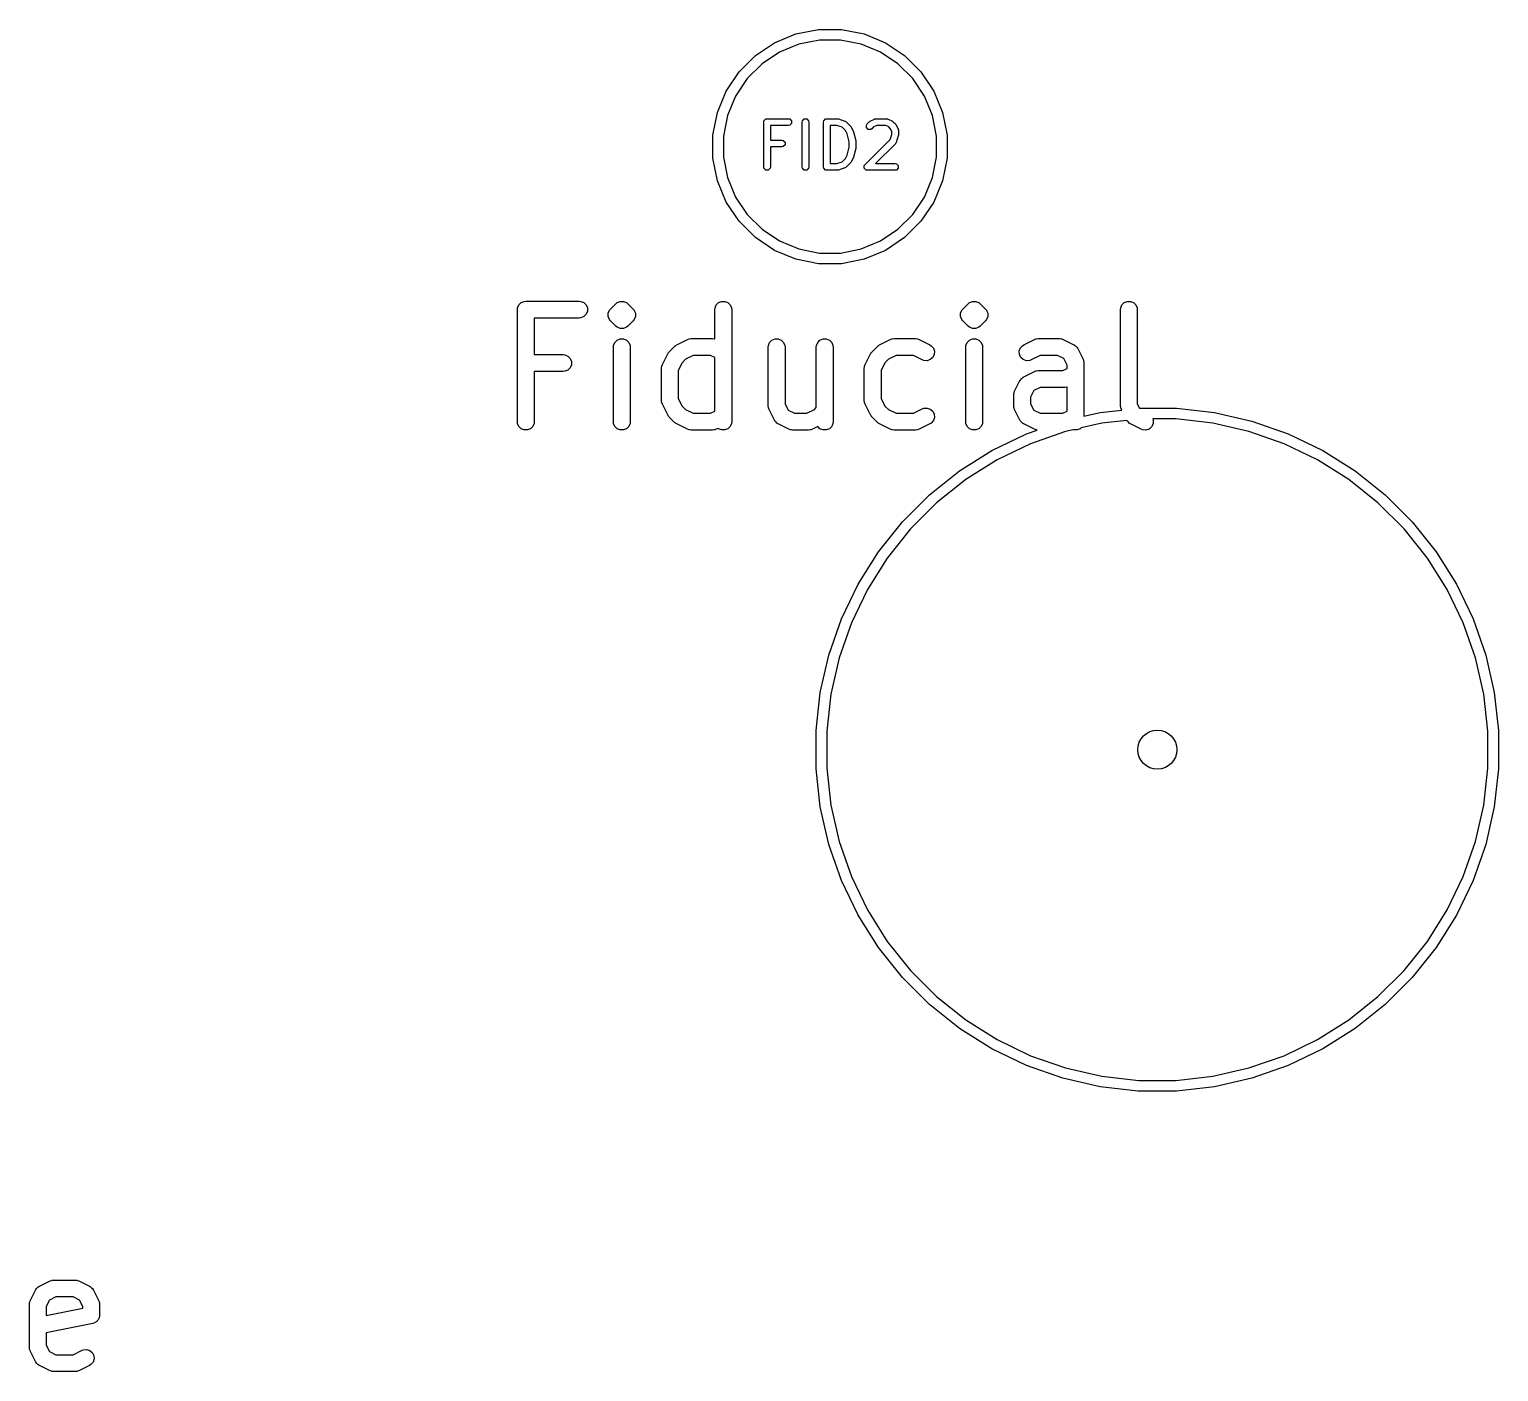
# Model space of a CAD drawing. Header units: inches. Extents: x -2.17 to 1.75, y 0.02 to 2.82.
# Drawn here: x 1.214 to 1.73, y 0.407 to 0.878 of the extents above; entities that cross this region are included whole.
import ezdxf

# ---------------------------------------------------------------- set-up
doc = ezdxf.new("R2010")
doc.units = ezdxf.units.IN
doc.header["$MEASUREMENT"] = 0
doc.layers.add('BLACK', color=250, linetype='CONTINUOUS')

msp = doc.modelspace()

# ---------------------------------------------------------------- linework, layer by layer
at = {"layer": 'BLACK', "linetype": 'CONTINUOUS'}
for p, q in [((1.48304, 0.87637), (1.49099, 0.87795)), ((1.49099, 0.87795), (1.49909, 0.87795)), ((1.49909, 0.87795), (1.50704, 0.87637)), ((1.46881, 0.86877), (1.47555, 0.87327)), ((1.47555, 0.87327), (1.48304, 0.87637)), ((1.48413, 0.87278), (1.47732, 0.86996)), ((1.49136, 0.87421), (1.48413, 0.87278)), ((1.49872, 0.87421), (1.49136, 0.87421)), ((1.50595, 0.87278), (1.49872, 0.87421)), ((1.51276, 0.86996), (1.50595, 0.87278)), ((1.50704, 0.87637), (1.51453, 0.87327)), ((1.51453, 0.87327), (1.52126, 0.86877)), ((1.46308, 0.86304), (1.46881, 0.86877)), ((1.47732, 0.86996), (1.4712, 0.86586)), ((1.51888, 0.86586), (1.51276, 0.86996)), ((1.52126, 0.86877), (1.52699, 0.86304)), ((1.45858, 0.8563), (1.46308, 0.86304)), ((1.4712, 0.86586), (1.46599, 0.86065)), ((1.52409, 0.86065), (1.51888, 0.86586)), ((1.52699, 0.86304), (1.5315, 0.8563)), ((1.46599, 0.86065), (1.46189, 0.85453)), ((1.52818, 0.85453), (1.52409, 0.86065)), ((1.45548, 0.84881), (1.45858, 0.8563)), ((1.46189, 0.85453), (1.45908, 0.84772)), ((1.531, 0.84772), (1.52818, 0.85453)), ((1.5315, 0.8563), (1.5346, 0.84881)), ((1.4539, 0.84086), (1.45548, 0.84881)), ((1.45908, 0.84772), (1.45764, 0.84049)), ((1.47183, 0.84585), (1.47247, 0.84649)), ((1.47247, 0.84649), (1.47292, 0.84658)), ((1.47292, 0.84658), (1.48042, 0.84658)), ((1.48042, 0.84658), (1.48087, 0.84649)), ((1.48087, 0.84649), (1.48151, 0.84585)), ((1.48532, 0.84585), (1.48596, 0.84649)), ((1.48596, 0.84649), (1.48687, 0.84649)), ((1.48687, 0.84649), (1.48751, 0.84585)), ((1.49282, 0.84585), (1.49346, 0.84649)), ((1.49346, 0.84649), (1.49391, 0.84658)), ((1.49391, 0.84658), (1.49766, 0.84658)), ((1.49766, 0.84658), (1.49785, 0.84654)), ((1.49785, 0.84654), (1.49804, 0.84652)), ((1.49804, 0.84652), (1.50029, 0.84577)), ((1.50913, 0.8457), (1.51063, 0.84645)), ((1.51063, 0.84645), (1.51069, 0.84647)), ((1.51069, 0.84647), (1.51071, 0.84649)), ((1.51071, 0.84649), (1.5109, 0.84652)), ((1.5109, 0.84652), (1.51108, 0.84657)), ((1.51108, 0.84657), (1.5111, 0.84657)), ((1.5111, 0.84657), (1.51116, 0.84658)), ((1.51116, 0.84658), (1.51491, 0.84658)), ((1.51491, 0.84658), (1.51497, 0.84657)), ((1.51497, 0.84657), (1.515, 0.84657)), ((1.515, 0.84657), (1.51518, 0.84652)), ((1.51518, 0.84652), (1.51536, 0.84649)), ((1.51536, 0.84649), (1.51538, 0.84647)), ((1.51538, 0.84647), (1.51544, 0.84645)), ((1.51544, 0.84645), (1.51694, 0.8457)), ((1.53244, 0.84049), (1.531, 0.84772)), ((1.5346, 0.84881), (1.53618, 0.84086)), ((1.47174, 0.8454), (1.47183, 0.84585)), ((1.47174, 0.82965), (1.47174, 0.8454)), ((1.48042, 0.84422), (1.4741, 0.84422)), ((1.4741, 0.84422), (1.4741, 0.83908)), ((1.48087, 0.84431), (1.48042, 0.84422)), ((1.48151, 0.84494), (1.48087, 0.84431)), ((1.48151, 0.84585), (1.48151, 0.84494)), ((1.48523, 0.8454), (1.48532, 0.84585)), ((1.48523, 0.82965), (1.48523, 0.8454)), ((1.48751, 0.84585), (1.4876, 0.8454)), ((1.4876, 0.8454), (1.4876, 0.82965)), ((1.49273, 0.8454), (1.49282, 0.84585)), ((1.49273, 0.82965), (1.49273, 0.8454)), ((1.49747, 0.84422), (1.4951, 0.84422)), ((1.4951, 0.84422), (1.4951, 0.83083)), ((1.49928, 0.84361), (1.49747, 0.84422)), ((1.50044, 0.84245), (1.49928, 0.84361)), ((1.50029, 0.84577), (1.50034, 0.84574)), ((1.50034, 0.84574), (1.50037, 0.84574)), ((1.50037, 0.84574), (1.50052, 0.84563)), ((1.50105, 0.84123), (1.50044, 0.84245)), ((1.50052, 0.84563), (1.50069, 0.84554)), ((1.50069, 0.84554), (1.5007, 0.84551)), ((1.5007, 0.84551), (1.50075, 0.84548)), ((1.50075, 0.84548), (1.50225, 0.84398)), ((1.50173, 0.8385), (1.50105, 0.84123)), ((1.50225, 0.84398), (1.50235, 0.84382)), ((1.50235, 0.84382), (1.50247, 0.84368)), ((1.50247, 0.84368), (1.50322, 0.84218)), ((1.50322, 0.84218), (1.50325, 0.84205)), ((1.50325, 0.84205), (1.50331, 0.84193)), ((1.50331, 0.84193), (1.50406, 0.83893)), ((1.50782, 0.84435), (1.50808, 0.84473)), ((1.50782, 0.84344), (1.50782, 0.84435)), ((1.50846, 0.84281), (1.50782, 0.84344)), ((1.50808, 0.84473), (1.50883, 0.84548)), ((1.50936, 0.84281), (1.50846, 0.84281)), ((1.50883, 0.84548), (1.50898, 0.84559)), ((1.50898, 0.84559), (1.50913, 0.8457)), ((1.50975, 0.84306), (1.50936, 0.84281)), ((1.51036, 0.84368), (1.50975, 0.84306)), ((1.51144, 0.84422), (1.51036, 0.84368)), ((1.51463, 0.84422), (1.51144, 0.84422)), ((1.51571, 0.84368), (1.51463, 0.84422)), ((1.51619, 0.8432), (1.51571, 0.84368)), ((1.51673, 0.84212), (1.51619, 0.8432)), ((1.51673, 0.84109), (1.51673, 0.84212)), ((1.51694, 0.8457), (1.51709, 0.84559)), ((1.51709, 0.84559), (1.51725, 0.84548)), ((1.51725, 0.84548), (1.518, 0.84473)), ((1.518, 0.84473), (1.5181, 0.84457)), ((1.5181, 0.84457), (1.51822, 0.84442)), ((1.51822, 0.84442), (1.51897, 0.84293)), ((1.51897, 0.84293), (1.51898, 0.84287)), ((1.51898, 0.84287), (1.519, 0.84285)), ((1.519, 0.84285), (1.51904, 0.84266)), ((1.51904, 0.84266), (1.51909, 0.84248)), ((1.51909, 0.84248), (1.51908, 0.84245)), ((1.51908, 0.84245), (1.51909, 0.8424)), ((1.51909, 0.8424), (1.51909, 0.8409)), ((1.4539, 0.84049), (1.4539, 0.84086)), ((1.4539, 0.83276), (1.4539, 0.84049)), ((1.45764, 0.84049), (1.45764, 0.83313)), ((1.4741, 0.83908), (1.47817, 0.83908)), ((1.47817, 0.83672), (1.4741, 0.83672)), ((1.4741, 0.83672), (1.4741, 0.82965)), ((1.47817, 0.83908), (1.47862, 0.83899)), ((1.47862, 0.83681), (1.47817, 0.83672)), ((1.47862, 0.83899), (1.47926, 0.83835)), ((1.47926, 0.83745), (1.47862, 0.83681)), ((1.47926, 0.83835), (1.47926, 0.83745)), ((1.50105, 0.83381), (1.50173, 0.83654)), ((1.50173, 0.83654), (1.50173, 0.8385)), ((1.50406, 0.83611), (1.50331, 0.83311)), ((1.50406, 0.83893), (1.50407, 0.83879)), ((1.50407, 0.83626), (1.50406, 0.83611)), ((1.50407, 0.83879), (1.50409, 0.83865)), ((1.50409, 0.8364), (1.50407, 0.83626)), ((1.50409, 0.83865), (1.50409, 0.8364)), ((1.50733, 0.83048), (1.51613, 0.83929)), ((1.518, 0.83781), (1.51101, 0.83083)), ((1.51613, 0.83929), (1.51673, 0.84109)), ((1.51803, 0.83786), (1.518, 0.83781)), ((1.51805, 0.83787), (1.51803, 0.83786)), ((1.51815, 0.83804), (1.51805, 0.83787)), ((1.51825, 0.8382), (1.51815, 0.83804)), ((1.51828, 0.83827), (1.51825, 0.83822)), ((1.51825, 0.83822), (1.51825, 0.8382)), ((1.51903, 0.84052), (1.51828, 0.83827)), ((1.51906, 0.84071), (1.51903, 0.84052)), ((1.51909, 0.8409), (1.51906, 0.84071)), ((1.53244, 0.83313), (1.53244, 0.84049)), ((1.53618, 0.84086), (1.53618, 0.83276)), ((1.45548, 0.82481), (1.4539, 0.83276)), ((1.45764, 0.83313), (1.45908, 0.8259)), ((1.49747, 0.83083), (1.49928, 0.83143)), ((1.49928, 0.83143), (1.50044, 0.8326)), ((1.50044, 0.8326), (1.50105, 0.83381)), ((1.50225, 0.83106), (1.50075, 0.82956)), ((1.50235, 0.83122), (1.50225, 0.83106)), ((1.50247, 0.83137), (1.50235, 0.83122)), ((1.50322, 0.83287), (1.50247, 0.83137)), ((1.50325, 0.83299), (1.50322, 0.83287)), ((1.50331, 0.83311), (1.50325, 0.83299)), ((1.531, 0.8259), (1.53244, 0.83313)), ((1.53618, 0.83276), (1.5346, 0.82481)), ((1.45908, 0.8259), (1.46189, 0.81909)), ((1.47183, 0.8292), (1.47174, 0.82965)), ((1.47247, 0.82856), (1.47183, 0.8292)), ((1.47337, 0.82856), (1.47247, 0.82856)), ((1.47401, 0.8292), (1.47337, 0.82856)), ((1.4741, 0.82965), (1.47401, 0.8292)), ((1.48532, 0.8292), (1.48523, 0.82965)), ((1.48596, 0.82856), (1.48532, 0.8292)), ((1.48687, 0.82856), (1.48596, 0.82856)), ((1.48751, 0.8292), (1.48687, 0.82856)), ((1.4876, 0.82965), (1.48751, 0.8292)), ((1.49282, 0.8292), (1.49273, 0.82965)), ((1.49346, 0.82856), (1.49282, 0.8292)), ((1.49282, 0.8292), (1.49282, 0.8292)), ((1.49391, 0.82847), (1.49346, 0.82856)), ((1.49766, 0.82847), (1.49391, 0.82847)), ((1.4951, 0.83083), (1.49747, 0.83083)), ((1.49785, 0.8285), (1.49766, 0.82847)), ((1.49804, 0.82853), (1.49785, 0.8285)), ((1.50029, 0.82928), (1.49804, 0.82853)), ((1.50034, 0.82931), (1.50029, 0.82928)), ((1.50037, 0.82931), (1.50034, 0.82931)), ((1.50052, 0.82941), (1.50037, 0.82931)), ((1.50069, 0.82951), (1.50052, 0.82941)), ((1.5007, 0.82953), (1.50069, 0.82951)), ((1.50075, 0.82956), (1.5007, 0.82953)), ((1.50707, 0.8301), (1.50733, 0.83048)), ((1.50707, 0.8292), (1.50707, 0.8301)), ((1.50707, 0.8301), (1.50707, 0.8301)), ((1.50771, 0.82856), (1.50707, 0.8292)), ((1.50816, 0.82847), (1.50771, 0.82856)), ((1.51791, 0.82847), (1.50816, 0.82847)), ((1.51101, 0.83083), (1.51791, 0.83083)), ((1.51791, 0.83083), (1.51836, 0.83074)), ((1.51836, 0.82856), (1.51791, 0.82847)), ((1.51836, 0.83074), (1.519, 0.8301)), ((1.519, 0.8292), (1.51836, 0.82856)), ((1.519, 0.8301), (1.519, 0.8292)), ((1.52818, 0.81909), (1.531, 0.8259)), ((1.45858, 0.81732), (1.45548, 0.82481)), ((1.5346, 0.82481), (1.5315, 0.81732)), ((1.46308, 0.81059), (1.45858, 0.81732)), ((1.46189, 0.81909), (1.46599, 0.81297)), ((1.52409, 0.81297), (1.52818, 0.81909)), ((1.5315, 0.81732), (1.52699, 0.81059)), ((1.46881, 0.80486), (1.46308, 0.81059)), ((1.46599, 0.81297), (1.4712, 0.80776)), ((1.51888, 0.80776), (1.52409, 0.81297)), ((1.52699, 0.81059), (1.52126, 0.80486)), ((1.4712, 0.80776), (1.47732, 0.80367)), ((1.51276, 0.80367), (1.51888, 0.80776)), ((1.47555, 0.80035), (1.46881, 0.80486)), ((1.48304, 0.79725), (1.47555, 0.80035)), ((1.47732, 0.80367), (1.48413, 0.80085)), ((1.48413, 0.80085), (1.49136, 0.79941)), ((1.49872, 0.79941), (1.50595, 0.80085)), ((1.50595, 0.80085), (1.51276, 0.80367)), ((1.51453, 0.80035), (1.50704, 0.79725)), ((1.52126, 0.80486), (1.51453, 0.80035)), ((1.49099, 0.79567), (1.48304, 0.79725)), ((1.49909, 0.79567), (1.49099, 0.79567)), ((1.49136, 0.79941), (1.49872, 0.79941)), ((1.50704, 0.79725), (1.49909, 0.79567)), ((1.38522, 0.77953), (1.38528, 0.78011)), ((1.38522, 0.74016), (1.38522, 0.77953)), ((1.38528, 0.78011), (1.38572, 0.78118)), ((1.38572, 0.78118), (1.38654, 0.78199)), ((1.38654, 0.78199), (1.3876, 0.78243)), ((1.3876, 0.78243), (1.38818, 0.78249)), ((1.38818, 0.78249), (1.40693, 0.78249)), ((1.40693, 0.78249), (1.4075, 0.78243)), ((1.4075, 0.78243), (1.40857, 0.78199)), ((1.40857, 0.78199), (1.40938, 0.78118)), ((1.40938, 0.78118), (1.40982, 0.78011)), ((1.40982, 0.78011), (1.40982, 0.77896)), ((1.41715, 0.77824), (1.41759, 0.7793)), ((1.41759, 0.7793), (1.41796, 0.77975)), ((1.41796, 0.77975), (1.41984, 0.78162)), ((1.41984, 0.78162), (1.42028, 0.78199)), ((1.42028, 0.78199), (1.42135, 0.78243)), ((1.42135, 0.78243), (1.4225, 0.78243)), ((1.4225, 0.78243), (1.4225, 0.78243)), ((1.4225, 0.78243), (1.42356, 0.78199)), ((1.42356, 0.78199), (1.42401, 0.78162)), ((1.42401, 0.78162), (1.42589, 0.77975)), ((1.42589, 0.77975), (1.42625, 0.7793)), ((1.42625, 0.7793), (1.42639, 0.77896)), ((1.45459, 0.77953), (1.45465, 0.78011)), ((1.45459, 0.76925), (1.45459, 0.77953)), ((1.45465, 0.78011), (1.45509, 0.78118)), ((1.45509, 0.78118), (1.4559, 0.78199)), ((1.4559, 0.78199), (1.45697, 0.78243)), ((1.45697, 0.78243), (1.45812, 0.78243)), ((1.45812, 0.78243), (1.45918, 0.78199)), ((1.45918, 0.78199), (1.46, 0.78118)), ((1.46, 0.78118), (1.46044, 0.78011)), ((1.46044, 0.78011), (1.4605, 0.77953)), ((1.4605, 0.77953), (1.4605, 0.74016)), ((1.54089, 0.77824), (1.54133, 0.7793)), ((1.54133, 0.7793), (1.5417, 0.77975)), ((1.5417, 0.77975), (1.54357, 0.78162)), ((1.54357, 0.78162), (1.54402, 0.78199)), ((1.54402, 0.78199), (1.54508, 0.78243)), ((1.54508, 0.78243), (1.54623, 0.78243)), ((1.54623, 0.78243), (1.54623, 0.78243)), ((1.54623, 0.78243), (1.5473, 0.78199)), ((1.5473, 0.78199), (1.54775, 0.78162)), ((1.54775, 0.78162), (1.54962, 0.77975)), ((1.54962, 0.77975), (1.54999, 0.7793)), ((1.54999, 0.7793), (1.55013, 0.77896)), ((1.59707, 0.77953), (1.59713, 0.78011)), ((1.59707, 0.74579), (1.59707, 0.77953)), ((1.59713, 0.78011), (1.59757, 0.78118)), ((1.59757, 0.78118), (1.59839, 0.78199)), ((1.59839, 0.78199), (1.59945, 0.78243)), ((1.59945, 0.78243), (1.6006, 0.78243)), ((1.6006, 0.78243), (1.60167, 0.78199)), ((1.60167, 0.78199), (1.60248, 0.78118)), ((1.60248, 0.78118), (1.60292, 0.78011)), ((1.60292, 0.78011), (1.60298, 0.77953)), ((1.60298, 0.77953), (1.60298, 0.74649)), ((1.40693, 0.77658), (1.39113, 0.77658)), ((1.39113, 0.77658), (1.39113, 0.76374)), ((1.4075, 0.77664), (1.40693, 0.77658)), ((1.40857, 0.77708), (1.4075, 0.77664)), ((1.40938, 0.77789), (1.40857, 0.77708)), ((1.40982, 0.77896), (1.40938, 0.77789)), ((1.41715, 0.77708), (1.41715, 0.77824)), ((1.41759, 0.77602), (1.41715, 0.77708)), ((1.41796, 0.77557), (1.41759, 0.77602)), ((1.41984, 0.7737), (1.41796, 0.77557)), ((1.42589, 0.77557), (1.42401, 0.7737)), ((1.42625, 0.77602), (1.42589, 0.77557)), ((1.42669, 0.77708), (1.42625, 0.77602)), ((1.42639, 0.77896), (1.42669, 0.77824)), ((1.42669, 0.77824), (1.42669, 0.77708)), ((1.54089, 0.77708), (1.54089, 0.77824)), ((1.54133, 0.77602), (1.54089, 0.77708)), ((1.5417, 0.77557), (1.54133, 0.77602)), ((1.54357, 0.7737), (1.5417, 0.77557)), ((1.54962, 0.77557), (1.54775, 0.7737)), ((1.54999, 0.77602), (1.54962, 0.77557)), ((1.55043, 0.77708), (1.54999, 0.77602)), ((1.55013, 0.77896), (1.55043, 0.77824)), ((1.55043, 0.77824), (1.55043, 0.77708)), ((1.42028, 0.77333), (1.41984, 0.7737)), ((1.42135, 0.77289), (1.42028, 0.77333)), ((1.42028, 0.76887), (1.42135, 0.76931)), ((1.4225, 0.77289), (1.42135, 0.77289)), ((1.42135, 0.77289), (1.42135, 0.77289)), ((1.42135, 0.76931), (1.4225, 0.76931)), ((1.42356, 0.77333), (1.4225, 0.77289)), ((1.4225, 0.77289), (1.4225, 0.77289)), ((1.4225, 0.76931), (1.42356, 0.76887)), ((1.42401, 0.7737), (1.42356, 0.77333)), ((1.44123, 0.76718), (1.44497, 0.76905)), ((1.44497, 0.76905), (1.44552, 0.76926)), ((1.44552, 0.76926), (1.44562, 0.76927)), ((1.44562, 0.76927), (1.44572, 0.76931)), ((1.44572, 0.76931), (1.4463, 0.76936)), ((1.4463, 0.76936), (1.45379, 0.76936)), ((1.45379, 0.76936), (1.45437, 0.76931)), ((1.45437, 0.76931), (1.45447, 0.76927)), ((1.45447, 0.76927), (1.45457, 0.76926)), ((1.45457, 0.76926), (1.45459, 0.76925)), ((1.47465, 0.76887), (1.47572, 0.76931)), ((1.47572, 0.76931), (1.47687, 0.76931)), ((1.47687, 0.76931), (1.47793, 0.76887)), ((1.49152, 0.76887), (1.49259, 0.76931)), ((1.49259, 0.76931), (1.49374, 0.76931)), ((1.49374, 0.76931), (1.49481, 0.76887)), ((1.51247, 0.76718), (1.51622, 0.76905)), ((1.51622, 0.76905), (1.51676, 0.76926)), ((1.51676, 0.76926), (1.51686, 0.76927)), ((1.51686, 0.76927), (1.51696, 0.76931)), ((1.51696, 0.76931), (1.51754, 0.76936)), ((1.51754, 0.76936), (1.52504, 0.76936)), ((1.52504, 0.76936), (1.52561, 0.76931)), ((1.52561, 0.76931), (1.52571, 0.76927)), ((1.52571, 0.76927), (1.52582, 0.76926)), ((1.52582, 0.76926), (1.52636, 0.76905)), ((1.52636, 0.76905), (1.53011, 0.76718)), ((1.54402, 0.77333), (1.54357, 0.7737)), ((1.54508, 0.77289), (1.54402, 0.77333)), ((1.54402, 0.76887), (1.54508, 0.76931)), ((1.54623, 0.77289), (1.54508, 0.77289)), ((1.54508, 0.77289), (1.54508, 0.77289)), ((1.54508, 0.76931), (1.54623, 0.76931)), ((1.5473, 0.77333), (1.54623, 0.77289)), ((1.54623, 0.77289), (1.54623, 0.77289)), ((1.54623, 0.76931), (1.5473, 0.76887)), ((1.54775, 0.7737), (1.5473, 0.77333)), ((1.56309, 0.76718), (1.56683, 0.76905)), ((1.56683, 0.76905), (1.56738, 0.76926)), ((1.56738, 0.76926), (1.56748, 0.76927)), ((1.56748, 0.76927), (1.56758, 0.76931)), ((1.56758, 0.76931), (1.56816, 0.76936)), ((1.56816, 0.76936), (1.57565, 0.76936)), ((1.57565, 0.76936), (1.57623, 0.76931)), ((1.57623, 0.76931), (1.57633, 0.76927)), ((1.57633, 0.76927), (1.57643, 0.76926)), ((1.57643, 0.76926), (1.57697, 0.76905)), ((1.57697, 0.76905), (1.58072, 0.76718)), ((1.41897, 0.76641), (1.41903, 0.76699)), ((1.41897, 0.74016), (1.41897, 0.76641)), ((1.41903, 0.76699), (1.41947, 0.76805)), ((1.41947, 0.76805), (1.42028, 0.76887)), ((1.42356, 0.76887), (1.42438, 0.76805)), ((1.42438, 0.76805), (1.42482, 0.76699)), ((1.42482, 0.76699), (1.42488, 0.76641)), ((1.42488, 0.76641), (1.42488, 0.74016)), ((1.43616, 0.76023), (1.43803, 0.76398)), ((1.43803, 0.76398), (1.43819, 0.76423)), ((1.43819, 0.76423), (1.43822, 0.7643)), ((1.43822, 0.7643), (1.43828, 0.76438)), ((1.43828, 0.76438), (1.43834, 0.76447)), ((1.43834, 0.76447), (1.4384, 0.76452)), ((1.4384, 0.76452), (1.43858, 0.76475)), ((1.43858, 0.76475), (1.44046, 0.76662)), ((1.44046, 0.76662), (1.44068, 0.76681)), ((1.44068, 0.76681), (1.44074, 0.76687)), ((1.44074, 0.76687), (1.44082, 0.76693)), ((1.44082, 0.76693), (1.44091, 0.76699)), ((1.44091, 0.76699), (1.44098, 0.76702)), ((1.44098, 0.76702), (1.44123, 0.76718)), ((1.47334, 0.76641), (1.4734, 0.76699)), ((1.47334, 0.74579), (1.47334, 0.76641)), ((1.4734, 0.76699), (1.47384, 0.76805)), ((1.47384, 0.76805), (1.47465, 0.76887)), ((1.47793, 0.76887), (1.47875, 0.76805)), ((1.47875, 0.76805), (1.47919, 0.76699)), ((1.47919, 0.76699), (1.47924, 0.76641)), ((1.47924, 0.76641), (1.47924, 0.74649)), ((1.49021, 0.76641), (1.49027, 0.76699)), ((1.49021, 0.74514), (1.49021, 0.76641)), ((1.49027, 0.76699), (1.49071, 0.76805)), ((1.49071, 0.76805), (1.49152, 0.76887)), ((1.49481, 0.76887), (1.49562, 0.76805)), ((1.49562, 0.76805), (1.49606, 0.76699)), ((1.49606, 0.76699), (1.49612, 0.76641)), ((1.49612, 0.76641), (1.49612, 0.74016)), ((1.5074, 0.76023), (1.50927, 0.76398)), ((1.50927, 0.76398), (1.50943, 0.76423)), ((1.50943, 0.76423), (1.50946, 0.7643)), ((1.50946, 0.7643), (1.50952, 0.76438)), ((1.50952, 0.76438), (1.50958, 0.76447)), ((1.50958, 0.76447), (1.50964, 0.76452)), ((1.50964, 0.76452), (1.50982, 0.76475)), ((1.50982, 0.76475), (1.5117, 0.76662)), ((1.5117, 0.76662), (1.51193, 0.76681)), ((1.51193, 0.76681), (1.51198, 0.76687)), ((1.51198, 0.76687), (1.51207, 0.76693)), ((1.51207, 0.76693), (1.51215, 0.76699)), ((1.51215, 0.76699), (1.51222, 0.76702)), ((1.51222, 0.76702), (1.51247, 0.76718)), ((1.53011, 0.76718), (1.5306, 0.76687)), ((1.5306, 0.76687), (1.53135, 0.766)), ((1.53135, 0.766), (1.53171, 0.76491)), ((1.53171, 0.76491), (1.53163, 0.76376)), ((1.54271, 0.76641), (1.54276, 0.76699)), ((1.54271, 0.74016), (1.54271, 0.76641)), ((1.54276, 0.76699), (1.5432, 0.76805)), ((1.5432, 0.76805), (1.54402, 0.76887)), ((1.5473, 0.76887), (1.54811, 0.76805)), ((1.54811, 0.76805), (1.54855, 0.76699)), ((1.54855, 0.76699), (1.54861, 0.76641)), ((1.54861, 0.76641), (1.54861, 0.74016)), ((1.56148, 0.76491), (1.56184, 0.766)), ((1.56156, 0.76376), (1.56148, 0.76491)), ((1.56184, 0.766), (1.5626, 0.76687)), ((1.5626, 0.76687), (1.56309, 0.76718)), ((1.58072, 0.76718), (1.58082, 0.76712)), ((1.58082, 0.76712), (1.58087, 0.7671)), ((1.58087, 0.7671), (1.58092, 0.76705)), ((1.58092, 0.76705), (1.58121, 0.76687)), ((1.58121, 0.76687), (1.58146, 0.76659)), ((1.58146, 0.76659), (1.58174, 0.76635)), ((1.58174, 0.76635), (1.58192, 0.76606)), ((1.58192, 0.76606), (1.58197, 0.766)), ((1.58197, 0.766), (1.58198, 0.76595)), ((1.58198, 0.76595), (1.58204, 0.76586)), ((1.58204, 0.76586), (1.58392, 0.76211)), ((1.39113, 0.76374), (1.4013, 0.76374)), ((1.4013, 0.76374), (1.40188, 0.76368)), ((1.40188, 0.76368), (1.40294, 0.76324)), ((1.40294, 0.76324), (1.40376, 0.76243)), ((1.40376, 0.75915), (1.40294, 0.75833)), ((1.40376, 0.76243), (1.4042, 0.76136)), ((1.4042, 0.76021), (1.40376, 0.75915)), ((1.4042, 0.76136), (1.4042, 0.76021)), ((1.43584, 0.75891), (1.4359, 0.75949)), ((1.43584, 0.74766), (1.43584, 0.75891)), ((1.4359, 0.75949), (1.43594, 0.75959)), ((1.43594, 0.75959), (1.43595, 0.75969)), ((1.43595, 0.75969), (1.43616, 0.76023)), ((1.4431, 0.76091), (1.44175, 0.75822)), ((1.44429, 0.76211), (1.4431, 0.76091)), ((1.44699, 0.76346), (1.44429, 0.76211)), ((1.4531, 0.76346), (1.44699, 0.76346)), ((1.45459, 0.76271), (1.4531, 0.76346)), ((1.45459, 0.74386), (1.45459, 0.76271)), ((1.50708, 0.75891), (1.50714, 0.75949)), ((1.50708, 0.74766), (1.50708, 0.75891)), ((1.50714, 0.75949), (1.50718, 0.75959)), ((1.50718, 0.75959), (1.50719, 0.75969)), ((1.50719, 0.75969), (1.5074, 0.76023)), ((1.51434, 0.76091), (1.51299, 0.75822)), ((1.51554, 0.76211), (1.51434, 0.76091)), ((1.51823, 0.76346), (1.51554, 0.76211)), ((1.52434, 0.76346), (1.51823, 0.76346)), ((1.52746, 0.7619), (1.52434, 0.76346)), ((1.52801, 0.76169), (1.52746, 0.7619)), ((1.52915, 0.76161), (1.52801, 0.76169)), ((1.53025, 0.76197), (1.52915, 0.76161)), ((1.53112, 0.76273), (1.53025, 0.76197)), ((1.53163, 0.76376), (1.53112, 0.76273)), ((1.56207, 0.76273), (1.56156, 0.76376)), ((1.56294, 0.76197), (1.56207, 0.76273)), ((1.56404, 0.76161), (1.56294, 0.76197)), ((1.56519, 0.76169), (1.56404, 0.76161)), ((1.56573, 0.7619), (1.56519, 0.76169)), ((1.56885, 0.76346), (1.56573, 0.7619)), ((1.57496, 0.76346), (1.56885, 0.76346)), ((1.5772, 0.76234), (1.57496, 0.76346)), ((1.57683, 0.75812), (1.57833, 0.75886)), ((1.57833, 0.76009), (1.5772, 0.76234)), ((1.57833, 0.75886), (1.57833, 0.76009)), ((1.58392, 0.76211), (1.58413, 0.76157)), ((1.58413, 0.76157), (1.58413, 0.76146)), ((1.58413, 0.76146), (1.58417, 0.76136)), ((1.58417, 0.76136), (1.58423, 0.76079)), ((1.58423, 0.76079), (1.58423, 0.74208)), ((1.4013, 0.75783), (1.39113, 0.75783)), ((1.39113, 0.75783), (1.39113, 0.74016)), ((1.40188, 0.75789), (1.4013, 0.75783)), ((1.40294, 0.75833), (1.40188, 0.75789)), ((1.44175, 0.75822), (1.44175, 0.74836)), ((1.51299, 0.75822), (1.51299, 0.74836)), ((1.55989, 0.75086), (1.56176, 0.75461)), ((1.56176, 0.75461), (1.56183, 0.7547)), ((1.56183, 0.7547), (1.56184, 0.75475)), ((1.56184, 0.75475), (1.56189, 0.75481)), ((1.56189, 0.75481), (1.56207, 0.7551)), ((1.56207, 0.7551), (1.56235, 0.75534)), ((1.56235, 0.75534), (1.5626, 0.75562)), ((1.5626, 0.75562), (1.56289, 0.7558)), ((1.56289, 0.7558), (1.56294, 0.75585)), ((1.56294, 0.75585), (1.56299, 0.75587)), ((1.56299, 0.75587), (1.56309, 0.75593)), ((1.56309, 0.75593), (1.56683, 0.7578)), ((1.56683, 0.7578), (1.56738, 0.75801)), ((1.56738, 0.75801), (1.56748, 0.75802)), ((1.56748, 0.75802), (1.56758, 0.75806)), ((1.56758, 0.75806), (1.56816, 0.75812)), ((1.56816, 0.75812), (1.57683, 0.75812)), ((1.44175, 0.74836), (1.4431, 0.74566)), ((1.51299, 0.74836), (1.51434, 0.74566)), ((1.55958, 0.74954), (1.55963, 0.75011)), ((1.55958, 0.74579), (1.55958, 0.74954)), ((1.55963, 0.75011), (1.55968, 0.75021)), ((1.55968, 0.75032), (1.55989, 0.75086)), ((1.55968, 0.75021), (1.55968, 0.75032)), ((1.56661, 0.75109), (1.56548, 0.74884)), ((1.56548, 0.74884), (1.56548, 0.74649)), ((1.56885, 0.75221), (1.56661, 0.75109)), ((1.57753, 0.75221), (1.56885, 0.75221)), ((1.57811, 0.75227), (1.57753, 0.75221)), ((1.5782, 0.75231), (1.57811, 0.75227)), ((1.57831, 0.75231), (1.5782, 0.75231)), ((1.57833, 0.75232), (1.57831, 0.75231)), ((1.57833, 0.74386), (1.57833, 0.75232)), ((1.4359, 0.74709), (1.43584, 0.74766)), ((1.43594, 0.74699), (1.4359, 0.74709)), ((1.43595, 0.74688), (1.43594, 0.74699)), ((1.43616, 0.74634), (1.43595, 0.74688)), ((1.43803, 0.74259), (1.43616, 0.74634)), ((1.4431, 0.74566), (1.44429, 0.74447)), ((1.44429, 0.74447), (1.44699, 0.74312)), ((1.4531, 0.74312), (1.45459, 0.74386)), ((1.4734, 0.74521), (1.47334, 0.74579)), ((1.47344, 0.74511), (1.4734, 0.74521)), ((1.47344, 0.74501), (1.47344, 0.74511)), ((1.47365, 0.74447), (1.47344, 0.74501)), ((1.47553, 0.74072), (1.47365, 0.74447)), ((1.47924, 0.74649), (1.48037, 0.74424)), ((1.48037, 0.74424), (1.48261, 0.74312)), ((1.48684, 0.74312), (1.48954, 0.74447)), ((1.48954, 0.74447), (1.49021, 0.74514)), ((1.50714, 0.74709), (1.50708, 0.74766)), ((1.50718, 0.74699), (1.50714, 0.74709)), ((1.50719, 0.74688), (1.50718, 0.74699)), ((1.5074, 0.74634), (1.50719, 0.74688)), ((1.50927, 0.74259), (1.5074, 0.74634)), ((1.51434, 0.74566), (1.51554, 0.74447)), ((1.51554, 0.74447), (1.51823, 0.74312)), ((1.52434, 0.74312), (1.52746, 0.74468)), ((1.52746, 0.74468), (1.52801, 0.74489)), ((1.52801, 0.74489), (1.52915, 0.74497)), ((1.52915, 0.74497), (1.53025, 0.7446)), ((1.53025, 0.7446), (1.53112, 0.74385)), ((1.53112, 0.74385), (1.53163, 0.74282)), ((1.55963, 0.74521), (1.55958, 0.74579)), ((1.55968, 0.74511), (1.55963, 0.74521)), ((1.55968, 0.74501), (1.55968, 0.74511)), ((1.55989, 0.74447), (1.55968, 0.74501)), ((1.56176, 0.74072), (1.55989, 0.74447)), ((1.56548, 0.74649), (1.56661, 0.74424)), ((1.56661, 0.74424), (1.56885, 0.74312)), ((1.57683, 0.74312), (1.57833, 0.74386)), ((1.58423, 0.74208), (1.58989, 0.74337)), ((1.58989, 0.74337), (1.5975, 0.74423)), ((1.59713, 0.74521), (1.59707, 0.74579)), ((1.59717, 0.74511), (1.59713, 0.74521)), ((1.59718, 0.74501), (1.59717, 0.74511)), ((1.59739, 0.74447), (1.59718, 0.74501)), ((1.5975, 0.74423), (1.59739, 0.74447)), ((1.60298, 0.74649), (1.60378, 0.74488)), ((1.60378, 0.74488), (1.61673, 0.74488)), ((1.61673, 0.74488), (1.63011, 0.74337)), ((1.63011, 0.74337), (1.64324, 0.74038)), ((1.38528, 0.73959), (1.38522, 0.74016)), ((1.38572, 0.73852), (1.38528, 0.73959)), ((1.38654, 0.73771), (1.38572, 0.73852)), ((1.39063, 0.73852), (1.38982, 0.73771)), ((1.39107, 0.73959), (1.39063, 0.73852)), ((1.39113, 0.74016), (1.39107, 0.73959)), ((1.41903, 0.73959), (1.41897, 0.74016)), ((1.41947, 0.73852), (1.41903, 0.73959)), ((1.42028, 0.73771), (1.41947, 0.73852)), ((1.42438, 0.73852), (1.42356, 0.73771)), ((1.42482, 0.73959), (1.42438, 0.73852)), ((1.42488, 0.74016), (1.42482, 0.73959)), ((1.43819, 0.74235), (1.43803, 0.74259)), ((1.43822, 0.74227), (1.43819, 0.74235)), ((1.43828, 0.74219), (1.43822, 0.74227)), ((1.43834, 0.7421), (1.43828, 0.74219)), ((1.4384, 0.74205), (1.43834, 0.7421)), ((1.43858, 0.74183), (1.4384, 0.74205)), ((1.44046, 0.73995), (1.43858, 0.74183)), ((1.44068, 0.73977), (1.44046, 0.73995)), ((1.44074, 0.73971), (1.44068, 0.73977)), ((1.44082, 0.73965), (1.44074, 0.73971)), ((1.44091, 0.73958), (1.44082, 0.73965)), ((1.44098, 0.73955), (1.44091, 0.73958)), ((1.44123, 0.7394), (1.44098, 0.73955)), ((1.44497, 0.73752), (1.44123, 0.7394)), ((1.44699, 0.74312), (1.4531, 0.74312)), ((1.46, 0.73852), (1.45918, 0.73771)), ((1.46044, 0.73959), (1.46, 0.73852)), ((1.4605, 0.74016), (1.46044, 0.73959)), ((1.47559, 0.74062), (1.47553, 0.74072)), ((1.4756, 0.74058), (1.47559, 0.74062)), ((1.47565, 0.74052), (1.4756, 0.74058)), ((1.47583, 0.74023), (1.47565, 0.74052)), ((1.47611, 0.73999), (1.47583, 0.74023)), ((1.47636, 0.73971), (1.47611, 0.73999)), ((1.47665, 0.73952), (1.47636, 0.73971)), ((1.4767, 0.73947), (1.47665, 0.73952)), ((1.47675, 0.73946), (1.4767, 0.73947)), ((1.47685, 0.7394), (1.47675, 0.73946)), ((1.4806, 0.73752), (1.47685, 0.7394)), ((1.48261, 0.74312), (1.48684, 0.74312)), ((1.49076, 0.73847), (1.48886, 0.73752)), ((1.49152, 0.73771), (1.49076, 0.73847)), ((1.49562, 0.73852), (1.49481, 0.73771)), ((1.49606, 0.73959), (1.49562, 0.73852)), ((1.49612, 0.74016), (1.49606, 0.73959)), ((1.50943, 0.74235), (1.50927, 0.74259)), ((1.50946, 0.74227), (1.50943, 0.74235)), ((1.50952, 0.74219), (1.50946, 0.74227)), ((1.50958, 0.7421), (1.50952, 0.74219)), ((1.50964, 0.74205), (1.50958, 0.7421)), ((1.50982, 0.74183), (1.50964, 0.74205)), ((1.5117, 0.73995), (1.50982, 0.74183)), ((1.51193, 0.73977), (1.5117, 0.73995)), ((1.51198, 0.73971), (1.51193, 0.73977)), ((1.51207, 0.73965), (1.51198, 0.73971)), ((1.51215, 0.73958), (1.51207, 0.73965)), ((1.51222, 0.73955), (1.51215, 0.73958)), ((1.51247, 0.7394), (1.51222, 0.73955)), ((1.51622, 0.73752), (1.51247, 0.7394)), ((1.51823, 0.74312), (1.52434, 0.74312)), ((1.53011, 0.7394), (1.52636, 0.73752)), ((1.5306, 0.73971), (1.53011, 0.7394)), ((1.53135, 0.74058), (1.5306, 0.73971)), ((1.53171, 0.74167), (1.53135, 0.74058)), ((1.53163, 0.74282), (1.53171, 0.74167)), ((1.54276, 0.73959), (1.54271, 0.74016)), ((1.5432, 0.73852), (1.54276, 0.73959)), ((1.54402, 0.73771), (1.5432, 0.73852)), ((1.54811, 0.73852), (1.5473, 0.73771)), ((1.54855, 0.73959), (1.54811, 0.73852)), ((1.54861, 0.74016), (1.54855, 0.73959)), ((1.56183, 0.74062), (1.56176, 0.74072)), ((1.56184, 0.74058), (1.56183, 0.74062)), ((1.56189, 0.74052), (1.56184, 0.74058)), ((1.56207, 0.74023), (1.56189, 0.74052)), ((1.56235, 0.73999), (1.56207, 0.74023)), ((1.5626, 0.73971), (1.56235, 0.73999)), ((1.56289, 0.73952), (1.5626, 0.73971)), ((1.56294, 0.73947), (1.56289, 0.73952)), ((1.56299, 0.73946), (1.56294, 0.73947)), ((1.56309, 0.7394), (1.56299, 0.73946)), ((1.56683, 0.73752), (1.56309, 0.7394)), ((1.56885, 0.74312), (1.57683, 0.74312)), ((1.58321, 0.738), (1.58292, 0.73771)), ((1.59052, 0.73967), (1.58321, 0.738)), ((1.5993, 0.74066), (1.59052, 0.73967)), ((1.59932, 0.74062), (1.5993, 0.74066)), ((1.59934, 0.74058), (1.59932, 0.74062)), ((1.59938, 0.74052), (1.59934, 0.74058)), ((1.59957, 0.74023), (1.59938, 0.74052)), ((1.59985, 0.73999), (1.59957, 0.74023)), ((1.60009, 0.73971), (1.59985, 0.73999)), ((1.60038, 0.73952), (1.60009, 0.73971)), ((1.60044, 0.73947), (1.60038, 0.73952)), ((1.60048, 0.73946), (1.60044, 0.73947)), ((1.60058, 0.7394), (1.60048, 0.73946)), ((1.60433, 0.73752), (1.60058, 0.7394)), ((1.60798, 0.73835), (1.60711, 0.7376)), ((1.6085, 0.73938), (1.60798, 0.73835)), ((1.61652, 0.74113), (1.60838, 0.74113)), ((1.60838, 0.74113), (1.60858, 0.74053)), ((1.60858, 0.74053), (1.6085, 0.73938)), ((1.62948, 0.73967), (1.61652, 0.74113)), ((1.6422, 0.73677), (1.62948, 0.73967)), ((1.64324, 0.74038), (1.65595, 0.73593)), ((1.3876, 0.73727), (1.38654, 0.73771)), ((1.38875, 0.73727), (1.3876, 0.73727)), ((1.38982, 0.73771), (1.38875, 0.73727)), ((1.42135, 0.73727), (1.42028, 0.73771)), ((1.4225, 0.73727), (1.42135, 0.73727)), ((1.42356, 0.73771), (1.4225, 0.73727)), ((1.44552, 0.73732), (1.44497, 0.73752)), ((1.44562, 0.73731), (1.44552, 0.73732)), ((1.44572, 0.73727), (1.44562, 0.73731)), ((1.4463, 0.73721), (1.44572, 0.73727)), ((1.45379, 0.73721), (1.4463, 0.73721)), ((1.45437, 0.73727), (1.45379, 0.73721)), ((1.45447, 0.73731), (1.45437, 0.73727)), ((1.45457, 0.73732), (1.45447, 0.73731)), ((1.45511, 0.73752), (1.45457, 0.73732)), ((1.45576, 0.73785), (1.45511, 0.73752)), ((1.4559, 0.73771), (1.45576, 0.73785)), ((1.45697, 0.73727), (1.4559, 0.73771)), ((1.45812, 0.73727), (1.45697, 0.73727)), ((1.45918, 0.73771), (1.45812, 0.73727)), ((1.48114, 0.73732), (1.4806, 0.73752)), ((1.48124, 0.73731), (1.48114, 0.73732)), ((1.48134, 0.73727), (1.48124, 0.73731)), ((1.48192, 0.73721), (1.48134, 0.73727)), ((1.48754, 0.73721), (1.48192, 0.73721)), ((1.48812, 0.73727), (1.48754, 0.73721)), ((1.48821, 0.73731), (1.48812, 0.73727)), ((1.48832, 0.73732), (1.48821, 0.73731)), ((1.48886, 0.73752), (1.48832, 0.73732)), ((1.49259, 0.73727), (1.49152, 0.73771)), ((1.49374, 0.73727), (1.49259, 0.73727)), ((1.49481, 0.73771), (1.49374, 0.73727)), ((1.51676, 0.73732), (1.51622, 0.73752)), ((1.51686, 0.73731), (1.51676, 0.73732)), ((1.51696, 0.73727), (1.51686, 0.73731)), ((1.51754, 0.73721), (1.51696, 0.73727)), ((1.52504, 0.73721), (1.51754, 0.73721)), ((1.52561, 0.73727), (1.52504, 0.73721)), ((1.52571, 0.73731), (1.52561, 0.73727)), ((1.52582, 0.73732), (1.52571, 0.73731)), ((1.52636, 0.73752), (1.52582, 0.73732)), ((1.54508, 0.73727), (1.54402, 0.73771)), ((1.54623, 0.73727), (1.54508, 0.73727)), ((1.5473, 0.73771), (1.54623, 0.73727)), ((1.55192, 0.73009), (1.56405, 0.73593)), ((1.56405, 0.73593), (1.56781, 0.73725)), ((1.5778, 0.73677), (1.56549, 0.73246)), ((1.56738, 0.73732), (1.56683, 0.73752)), ((1.56748, 0.73731), (1.56738, 0.73732)), ((1.56758, 0.73727), (1.56748, 0.73731)), ((1.56781, 0.73725), (1.56758, 0.73727)), ((1.58045, 0.73737), (1.5778, 0.73677)), ((1.5807, 0.73727), (1.58045, 0.73737)), ((1.58185, 0.73727), (1.5807, 0.73727)), ((1.58292, 0.73771), (1.58185, 0.73727)), ((1.60487, 0.73732), (1.60433, 0.73752)), ((1.60602, 0.73724), (1.60487, 0.73732)), ((1.60711, 0.7376), (1.60602, 0.73724)), ((1.65451, 0.73246), (1.6422, 0.73677)), ((1.65595, 0.73593), (1.66808, 0.73009)), ((1.54052, 0.72292), (1.55192, 0.73009)), ((1.56549, 0.73246), (1.55374, 0.7268)), ((1.66626, 0.7268), (1.65451, 0.73246)), ((1.66808, 0.73009), (1.67948, 0.72292)), ((1.52999, 0.71453), (1.54052, 0.72292)), ((1.55374, 0.7268), (1.54269, 0.71986)), ((1.67731, 0.71986), (1.66626, 0.7268)), ((1.67948, 0.72292), (1.69001, 0.71453)), ((1.54269, 0.71986), (1.53249, 0.71173)), ((1.68751, 0.71173), (1.67731, 0.71986)), ((1.52047, 0.70501), (1.52999, 0.71453)), ((1.69001, 0.71453), (1.69953, 0.70501)), ((1.53249, 0.71173), (1.52327, 0.70251)), ((1.69673, 0.70251), (1.68751, 0.71173)), ((1.51208, 0.69448), (1.52047, 0.70501)), ((1.52327, 0.70251), (1.51514, 0.69231)), ((1.70486, 0.69231), (1.69673, 0.70251)), ((1.69953, 0.70501), (1.70792, 0.69448)), ((1.50491, 0.68308), (1.51208, 0.69448)), ((1.51514, 0.69231), (1.5082, 0.68126)), ((1.7118, 0.68126), (1.70486, 0.69231)), ((1.70792, 0.69448), (1.71509, 0.68308)), ((1.49907, 0.67095), (1.50491, 0.68308)), ((1.5082, 0.68126), (1.50254, 0.66951)), ((1.71746, 0.66951), (1.7118, 0.68126)), ((1.71509, 0.68308), (1.72093, 0.67095)), ((1.49462, 0.65824), (1.49907, 0.67095)), ((1.72093, 0.67095), (1.72538, 0.65824)), ((1.50254, 0.66951), (1.49823, 0.6572)), ((1.72177, 0.6572), (1.71746, 0.66951)), ((1.49163, 0.64511), (1.49462, 0.65824)), ((1.49823, 0.6572), (1.49533, 0.64448)), ((1.72467, 0.64448), (1.72177, 0.6572)), ((1.72538, 0.65824), (1.72837, 0.64511)), ((1.49012, 0.63173), (1.49163, 0.64511)), ((1.72837, 0.64511), (1.72988, 0.63173)), ((1.49533, 0.64448), (1.49387, 0.63152)), ((1.72613, 0.63152), (1.72467, 0.64448)), ((1.49012, 0.63152), (1.49012, 0.63173)), ((1.49012, 0.61827), (1.49012, 0.63152)), ((1.49387, 0.63152), (1.49387, 0.61848)), ((1.72613, 0.61848), (1.72613, 0.63152)), ((1.72988, 0.63173), (1.72988, 0.61827)), ((1.49163, 0.60489), (1.49012, 0.61827)), ((1.49387, 0.61848), (1.49533, 0.60552)), ((1.72467, 0.60552), (1.72613, 0.61848)), ((1.72988, 0.61827), (1.72837, 0.60489)), ((1.49462, 0.59176), (1.49163, 0.60489)), ((1.49533, 0.60552), (1.49823, 0.5928)), ((1.72177, 0.5928), (1.72467, 0.60552)), ((1.72837, 0.60489), (1.72538, 0.59176)), ((1.49907, 0.57905), (1.49462, 0.59176)), ((1.49823, 0.5928), (1.50254, 0.58049)), ((1.71746, 0.58049), (1.72177, 0.5928)), ((1.72538, 0.59176), (1.72093, 0.57905)), ((1.50491, 0.56692), (1.49907, 0.57905)), ((1.50254, 0.58049), (1.5082, 0.56874)), ((1.7118, 0.56874), (1.71746, 0.58049)), ((1.72093, 0.57905), (1.71509, 0.56692)), ((1.5082, 0.56874), (1.51514, 0.55769)), ((1.70486, 0.55769), (1.7118, 0.56874)), ((1.51208, 0.55552), (1.50491, 0.56692)), ((1.71509, 0.56692), (1.70792, 0.55552)), ((1.51514, 0.55769), (1.52327, 0.54749)), ((1.69673, 0.54749), (1.70486, 0.55769)), ((1.52047, 0.54499), (1.51208, 0.55552)), ((1.70792, 0.55552), (1.69953, 0.54499)), ((1.52327, 0.54749), (1.53249, 0.53827)), ((1.68751, 0.53827), (1.69673, 0.54749)), ((1.52999, 0.53547), (1.52047, 0.54499)), ((1.69953, 0.54499), (1.69001, 0.53547)), ((1.53249, 0.53827), (1.54269, 0.53014)), ((1.67731, 0.53014), (1.68751, 0.53827)), ((1.54052, 0.52708), (1.52999, 0.53547)), ((1.69001, 0.53547), (1.67948, 0.52708)), ((1.55192, 0.51991), (1.54052, 0.52708)), ((1.54269, 0.53014), (1.55374, 0.5232)), ((1.66626, 0.5232), (1.67731, 0.53014)), ((1.67948, 0.52708), (1.66808, 0.51991)), ((1.55374, 0.5232), (1.56549, 0.51754)), ((1.65451, 0.51754), (1.66626, 0.5232)), ((1.56405, 0.51407), (1.55192, 0.51991)), ((1.56549, 0.51754), (1.5778, 0.51323)), ((1.6422, 0.51323), (1.65451, 0.51754)), ((1.66808, 0.51991), (1.65595, 0.51407)), ((1.57676, 0.50962), (1.56405, 0.51407)), ((1.5778, 0.51323), (1.59052, 0.51033)), ((1.62948, 0.51033), (1.6422, 0.51323)), ((1.65595, 0.51407), (1.64324, 0.50962)), ((1.58989, 0.50663), (1.57676, 0.50962)), ((1.60327, 0.50512), (1.58989, 0.50663)), ((1.59052, 0.51033), (1.60348, 0.50887)), ((1.60348, 0.50887), (1.61652, 0.50887)), ((1.61652, 0.50887), (1.62948, 0.51033)), ((1.63011, 0.50663), (1.61673, 0.50512)), ((1.64324, 0.50962), (1.63011, 0.50663)), ((1.61673, 0.50512), (1.60327, 0.50512)), ((1.22162, 0.43865), (1.22173, 0.43865)), ((1.22173, 0.43865), (1.22183, 0.43869)), ((1.22183, 0.43869), (1.2224, 0.43875)), ((1.2224, 0.43875), (1.2299, 0.43875)), ((1.2299, 0.43875), (1.23048, 0.43869)), ((1.23048, 0.43869), (1.23058, 0.43865)), ((1.23058, 0.43865), (1.23068, 0.43865)), ((1.21414, 0.43149), (1.21601, 0.43524)), ((1.21601, 0.43524), (1.21607, 0.43534)), ((1.21607, 0.43534), (1.21609, 0.43538)), ((1.21609, 0.43538), (1.21614, 0.43544)), ((1.21614, 0.43544), (1.21632, 0.43573)), ((1.21632, 0.43573), (1.2166, 0.43598)), ((1.2166, 0.43598), (1.21684, 0.43626)), ((1.21684, 0.43626), (1.21713, 0.43644)), ((1.21713, 0.43644), (1.21719, 0.43649)), ((1.21719, 0.43649), (1.21724, 0.4365)), ((1.21724, 0.4365), (1.21733, 0.43656)), ((1.21733, 0.43656), (1.22108, 0.43844)), ((1.22108, 0.43844), (1.22162, 0.43865)), ((1.23068, 0.43865), (1.23122, 0.43844)), ((1.23122, 0.43844), (1.23497, 0.43656)), ((1.23497, 0.43656), (1.23507, 0.4365)), ((1.23507, 0.4365), (1.23511, 0.43649)), ((1.23511, 0.43649), (1.23517, 0.43644)), ((1.23517, 0.43644), (1.23546, 0.43626)), ((1.23546, 0.43626), (1.2357, 0.43598)), ((1.2357, 0.43598), (1.23598, 0.43573)), ((1.23598, 0.43573), (1.23617, 0.43544)), ((1.23617, 0.43544), (1.23622, 0.43538)), ((1.23622, 0.43538), (1.23623, 0.43534)), ((1.23623, 0.43534), (1.23629, 0.43524)), ((1.23629, 0.43524), (1.23817, 0.43149)), ((1.21383, 0.43017), (1.21388, 0.43075)), ((1.21383, 0.41517), (1.21383, 0.43017)), ((1.21388, 0.43075), (1.21392, 0.43085)), ((1.21392, 0.43085), (1.21393, 0.43095)), ((1.21393, 0.43095), (1.21414, 0.43149)), ((1.22085, 0.43172), (1.21973, 0.42948)), ((1.21973, 0.42948), (1.21973, 0.42628)), ((1.21973, 0.42628), (1.23257, 0.42884)), ((1.2231, 0.43284), (1.22085, 0.43172)), ((1.2292, 0.43284), (1.2231, 0.43284)), ((1.23145, 0.43172), (1.2292, 0.43284)), ((1.23257, 0.42948), (1.23145, 0.43172)), ((1.23257, 0.42884), (1.23257, 0.42948)), ((1.23817, 0.43149), (1.23837, 0.43095)), ((1.23837, 0.43095), (1.23838, 0.43085)), ((1.23838, 0.43085), (1.23842, 0.43075)), ((1.23842, 0.43075), (1.23848, 0.43017)), ((1.23848, 0.43017), (1.23848, 0.42642)), ((1.23611, 0.42353), (1.21973, 0.42025)), ((1.23666, 0.4237), (1.23611, 0.42353)), ((1.2369, 0.42386), (1.23666, 0.4237)), ((1.23717, 0.42397), (1.2369, 0.42386)), ((1.23737, 0.42418), (1.23717, 0.42397)), ((1.23762, 0.42434), (1.23737, 0.42418)), ((1.23778, 0.42458), (1.23762, 0.42434)), ((1.23798, 0.42478), (1.23778, 0.42458)), ((1.23809, 0.42505), (1.23798, 0.42478)), ((1.23826, 0.4253), (1.23809, 0.42505)), ((1.23831, 0.42558), (1.23826, 0.4253)), ((1.23842, 0.42585), (1.23831, 0.42558)), ((1.23848, 0.42642), (1.23842, 0.42585)), ((1.21973, 0.42025), (1.21973, 0.41587)), ((1.21388, 0.4146), (1.21383, 0.41517)), ((1.21392, 0.4145), (1.21388, 0.4146)), ((1.21393, 0.41439), (1.21392, 0.4145)), ((1.21414, 0.41385), (1.21393, 0.41439)), ((1.21601, 0.4101), (1.21414, 0.41385)), ((1.21973, 0.41587), (1.22085, 0.41363)), ((1.22085, 0.41363), (1.2231, 0.4125)), ((1.2292, 0.4125), (1.23233, 0.41407)), ((1.23233, 0.41407), (1.23287, 0.41427)), ((1.23287, 0.41427), (1.23402, 0.41435)), ((1.23402, 0.41435), (1.23511, 0.41399)), ((1.23511, 0.41399), (1.23598, 0.41324)), ((1.23598, 0.41324), (1.2365, 0.41221)), ((1.21607, 0.41001), (1.21601, 0.4101)), ((1.21609, 0.40996), (1.21607, 0.41001)), ((1.21614, 0.40991), (1.21609, 0.40996)), ((1.21632, 0.40961), (1.21614, 0.40991)), ((1.2166, 0.40937), (1.21632, 0.40961)), ((1.21684, 0.40909), (1.2166, 0.40937)), ((1.21713, 0.40891), (1.21684, 0.40909)), ((1.21719, 0.40886), (1.21713, 0.40891)), ((1.21724, 0.40884), (1.21719, 0.40886)), ((1.21733, 0.40878), (1.21724, 0.40884)), ((1.22108, 0.40691), (1.21733, 0.40878)), ((1.2231, 0.4125), (1.2292, 0.4125)), ((1.23497, 0.40878), (1.23122, 0.40691)), ((1.23546, 0.40909), (1.23497, 0.40878)), ((1.23622, 0.40996), (1.23546, 0.40909)), ((1.23658, 0.41106), (1.23622, 0.40996)), ((1.2365, 0.41221), (1.23658, 0.41106)), ((1.22162, 0.4067), (1.22108, 0.40691)), ((1.22173, 0.40669), (1.22162, 0.4067)), ((1.22183, 0.40665), (1.22173, 0.40669)), ((1.2224, 0.4066), (1.22183, 0.40665)), ((1.2299, 0.4066), (1.2224, 0.4066)), ((1.23048, 0.40665), (1.2299, 0.4066)), ((1.23058, 0.40669), (1.23048, 0.40665)), ((1.23068, 0.4067), (1.23058, 0.40669)), ((1.23122, 0.40691), (1.23068, 0.4067))]:
    msp.add_line(p, q, dxfattribs=at)
at = {"layer": 'BLACK'}
msp.add_circle((1.61, 0.625), 0.00689, dxfattribs=at)
msp.add_circle((1.61, 0.625), 0.00689, dxfattribs=at)

doc.saveas('drawing.dxf')
